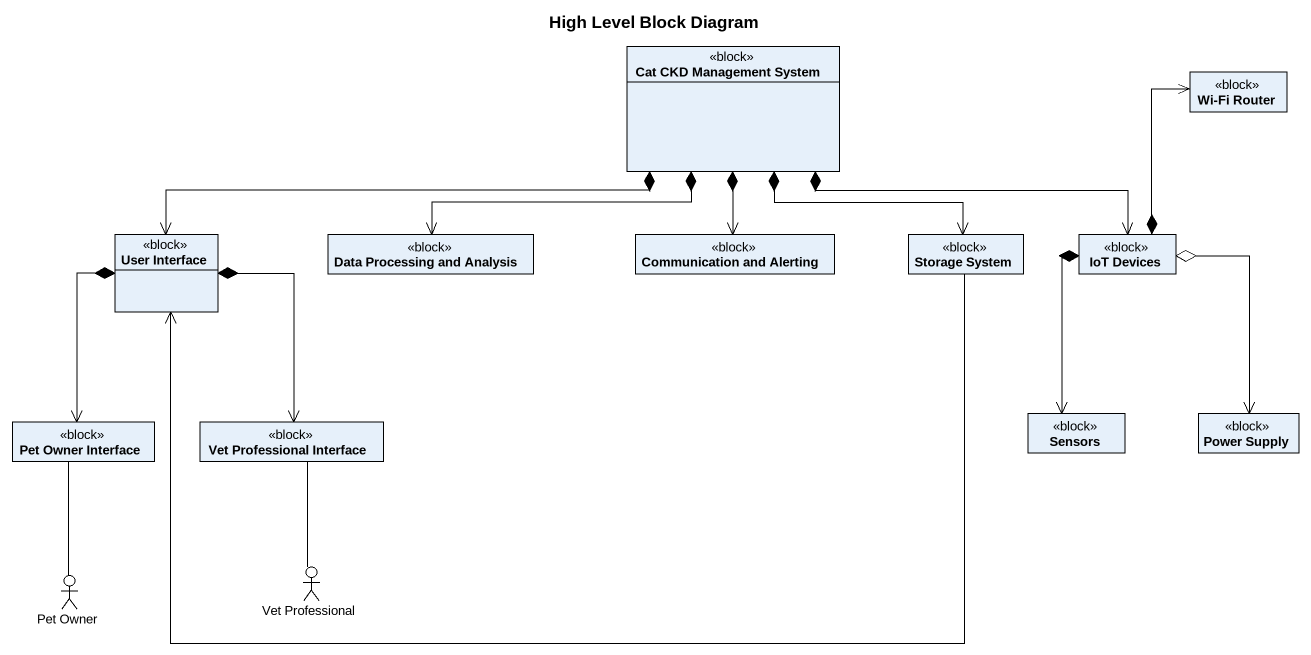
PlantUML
@startuml
title High Level Block Diagram
allowmixing
hide circle
hide empty members
class "Cat CKD Management System" as Cat_CKD_Management_System <<block>>
class "Wi-Fi Router" as Wi_Fi_Router <<block>>
class "User Interface" as User_Interface <<block>>
class "Data Processing and Analysis" as Data_Processing_and_Analysis <<block>>
class "Communication and Alerting" as Communication_and_Alerting <<block>>
class "Storage System" as Storage_System <<block>>
class "IoT Devices" as IoT_Devices <<block>>
class "Pet Owner Interface" as Pet_Owner_Interface <<block>>
class "Vet Professional Interface" as Vet_Professional_Interface <<block>>
class Sensors <<block>>
class "Power Supply" as Power_Supply <<block>>
actor "Pet Owner" as Pet_Owner
actor "Vet Professional" as Vet_Professional
Cat_CKD_Management_System *-left-> User_Interface
Cat_CKD_Management_System *-left-> Data_Processing_and_Analysis
Cat_CKD_Management_System *--> Communication_and_Alerting
Cat_CKD_Management_System *--> Storage_System
Cat_CKD_Management_System *-right-> IoT_Devices
User_Interface *--> Pet_Owner_Interface
User_Interface *--> Vet_Professional_Interface
Storage_System -left-> User_Interface
IoT_Devices *-up-> Wi_Fi_Router
IoT_Devices *--> Sensors
IoT_Devices o--> Power_Supply
Pet_Owner_Interface -- Pet_Owner
Vet_Professional_Interface -- Vet_Professional
@enduml
